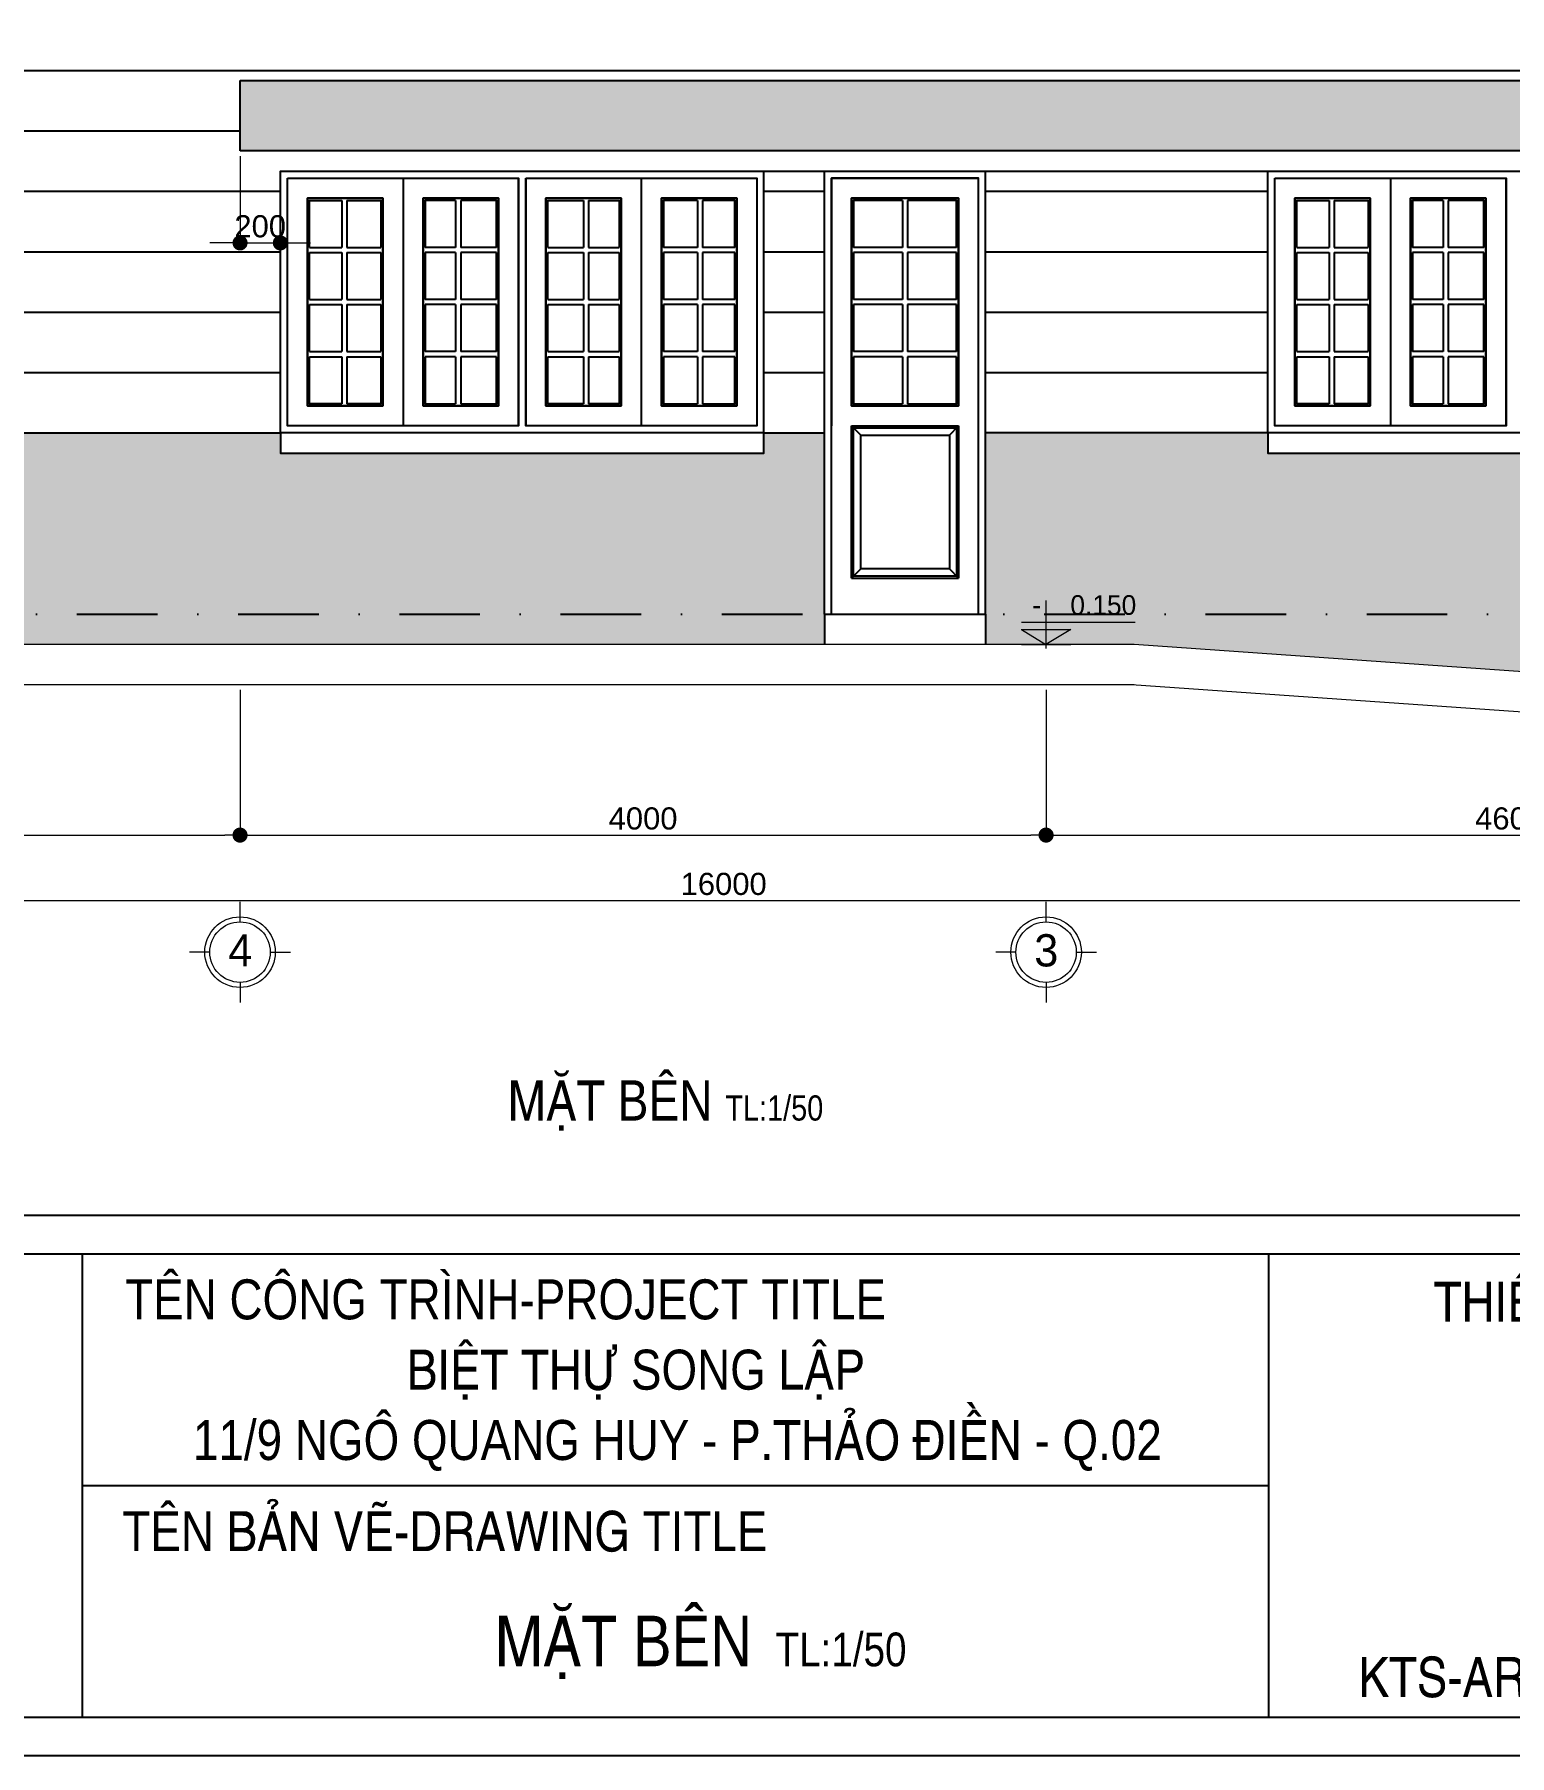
# Model space of a CAD drawing. Header units: millimetres. Extents: x -257631 to 60726, y -119421 to -4977.
# Drawn here: x -24726 to -10085, y -43125 to -26035 of the extents above; entities that cross this region are included whole.
import ezdxf
from ezdxf.enums import TextEntityAlignment as Align

# ---------------------------------------------------------------- set-up
doc = ezdxf.new("R2010")
doc.units = ezdxf.units.MM
doc.header["$LTSCALE"] = 400
doc.header["$MEASUREMENT"] = 0
doc.header["$PDMODE"] = 35
doc.linetypes.add('DASHDOTX2', pattern=[2, 1, -0.5, 0, -0.5])
for name, color, linetype in [('HACTH', 8, 'Continuous'), ('hatch', 9, 'Continuous'), ('KHUNG', 5, 'Continuous'), ('net 2', 7, 'Continuous'), ('net 3', 144, 'Continuous'), ('VTH-TRUC', 1, 'Continuous')]:
    doc.layers.add(name, color=color, linetype=linetype)
doc.layers.add('NET3', color=7, linetype='Continuous', lineweight=20)
doc.layers.add('VTH-GHI CHU- KI HIEU', color=7, linetype='Continuous', lineweight=13)
doc.styles.add('100_dim', font='VAVOB.TTF', dxfattribs={"height": 220})
doc.styles.add('100_tieude', font='VAVOB.TTF', dxfattribs={"height": 500})
doc.styles.add('VNI-AVO', font='vhelven.ttf', dxfattribs={"height": 220})
doc.styles.add('VNI-HEL-CON', font='vhelvcn.ttf')
doc.dimstyles.new('style-50', dxfattribs={"dimscale": 0, "dimtxt": 2.3, "dimasz": 150, "dimexe": 50, "dimexo": 50, "dimgap": 50, "dimtad": 1, "dimdec": 0, "dimlfac": 0.5, "dimzin": 9, "dimtxsty": 'VNI-AVO', "dimblk": 'DOT', "dimcen": 0, "dimdle": 150, "dimclrd": 146, "dimclre": 146, "dimclrt": 7, "dimadec": 0, "dimazin": 0, "dimtfac": 1, "dimtdec": 0, "dimtix": 1, "dimtmove": 2, "dimatfit": 3, "dimfxl": 0, "dimlwd": 13, "dimlwe": 13, "dimarcsym": 0})

# ---------------------------------------------------------------- blocks, each defined once
blk = doc.blocks.new('_Dot')
at = {"color": 0, "linetype": 'ByBlock', "lineweight": -2}
blk.add_line((-0.5, 0), (-1, 0), dxfattribs=at)
at = {"color": 0, "linetype": 'ByBlock', "lineweight": 100, "const_width": 0.5}
blk.add_lwpolyline([(-0.25, 0, 1), (0.25, 0, 1)], format="xyb", close=True, dxfattribs=at)
blk = doc.blocks.new('*D544')
at = {"layer": 'Defpoints', "color": 0}
for p in [(205697, 111497), (206097, 111297), (206097, 110584)]:
    blk.add_point(p, dxfattribs=at)
at = {"layer": 'net 2', "color": 146, "lineweight": 13}
for p, q in [((205697, 111447), (205697, 110534)), ((206097, 111247), (206097, 110534)), ((205547, 110584), (205397, 110584)), ((205697, 110584), (206097, 110584)), ((206247, 110584), (206397, 110584))]:
    blk.add_line(p, q, dxfattribs=at)
at = {"layer": 'net 2', "color": 146, "lineweight": 13, "xscale": 150, "yscale": 150, "zscale": 150}
blk.add_blockref('_Dot', (205697, 110584), dxfattribs=at)
at = {"layer": 'net 2', "color": 146, "lineweight": 13, "xscale": 150, "yscale": 150, "zscale": 150, "rotation": 180}
blk.add_blockref('_Dot', (206097, 110584), dxfattribs=at)
at = {"layer": 'net 2', "color": 7, "insert": (205897, 110748), "char_height": 220, "attachment_point": 5, "style": 'VNI-AVO'}
blk.add_mtext('200', dxfattribs=at)
blk = doc.blocks.new('*D528')
at = {"layer": 'Defpoints', "color": 0}
for p in [(194497, 106197), (205697, 106197), (205697, 104704)]:
    blk.add_point(p, dxfattribs=at)
at = {"layer": 'HACTH', "color": 146, "lineweight": 13}
for p, q in [((194497, 106147), (194497, 104654)), ((205697, 106147), (205697, 104654)), ((194647, 104704), (205547, 104704))]:
    blk.add_line(p, q, dxfattribs=at)
at = {"layer": 'HACTH', "color": 146, "lineweight": 13, "xscale": 150, "yscale": 150, "zscale": 150, "rotation": 180}
blk.add_blockref('_Dot', (194497, 104704), dxfattribs=at)
at = {"layer": 'HACTH', "color": 146, "lineweight": 13, "xscale": 150, "yscale": 150, "zscale": 150}
blk.add_blockref('_Dot', (205697, 104704), dxfattribs=at)
at = {"layer": 'HACTH', "color": 7, "insert": (200097, 104868), "char_height": 220, "attachment_point": 5, "style": 'VNI-AVO'}
blk.add_mtext('5600', dxfattribs=at)
blk = doc.blocks.new('*D529')
at = {"layer": 'Defpoints', "color": 0}
for p in [(205697, 106197), (213697, 106197), (213697, 104704)]:
    blk.add_point(p, dxfattribs=at)
at = {"layer": 'HACTH', "color": 146, "lineweight": 13}
for p, q in [((205697, 106147), (205697, 104654)), ((213697, 106147), (213697, 104654)), ((205847, 104704), (213547, 104704))]:
    blk.add_line(p, q, dxfattribs=at)
at = {"layer": 'HACTH', "color": 146, "lineweight": 13, "xscale": 150, "yscale": 150, "zscale": 150, "rotation": 180}
blk.add_blockref('_Dot', (205697, 104704), dxfattribs=at)
at = {"layer": 'HACTH', "color": 146, "lineweight": 13, "xscale": 150, "yscale": 150, "zscale": 150}
blk.add_blockref('_Dot', (213697, 104704), dxfattribs=at)
at = {"layer": 'HACTH', "color": 7, "insert": (209697, 104868), "char_height": 220, "attachment_point": 5, "style": 'VNI-AVO'}
blk.add_mtext('4000', dxfattribs=at)
blk = doc.blocks.new('*D530')
at = {"layer": 'Defpoints', "color": 0}
for p in [(213697, 106197), (222897, 105521), (222897, 104704)]:
    blk.add_point(p, dxfattribs=at)
at = {"layer": 'HACTH', "color": 146, "lineweight": 13}
for p, q in [((213697, 106147), (213697, 104654)), ((222897, 105471), (222897, 104654)), ((213847, 104704), (222747, 104704))]:
    blk.add_line(p, q, dxfattribs=at)
at = {"layer": 'HACTH', "color": 146, "lineweight": 13, "xscale": 150, "yscale": 150, "zscale": 150, "rotation": 180}
blk.add_blockref('_Dot', (213697, 104704), dxfattribs=at)
at = {"layer": 'HACTH', "color": 146, "lineweight": 13, "xscale": 150, "yscale": 150, "zscale": 150}
blk.add_blockref('_Dot', (222897, 104704), dxfattribs=at)
at = {"layer": 'HACTH', "color": 7, "insert": (218297, 104868), "char_height": 220, "attachment_point": 5, "style": 'VNI-AVO'}
blk.add_mtext('4600', dxfattribs=at)
blk = doc.blocks.new('*D533')
at = {"layer": 'Defpoints', "color": 0}
for p in [(194497, 106197), (226497, 105597), (226497, 104054)]:
    blk.add_point(p, dxfattribs=at)
at = {"layer": 'NET3', "color": 146, "lineweight": 13}
for p, q in [((194497, 106147), (194497, 104004)), ((226497, 105547), (226497, 104004)), ((194647, 104054), (226347, 104054))]:
    blk.add_line(p, q, dxfattribs=at)
at = {"layer": 'NET3', "color": 146, "lineweight": 13, "xscale": 150, "yscale": 150, "zscale": 150, "rotation": 180}
blk.add_blockref('_Dot', (194497, 104054), dxfattribs=at)
at = {"layer": 'NET3', "color": 146, "lineweight": 13, "xscale": 150, "yscale": 150, "zscale": 150}
blk.add_blockref('_Dot', (226497, 104054), dxfattribs=at)
at = {"layer": 'NET3', "color": 7, "insert": (210497, 104218), "char_height": 220, "attachment_point": 5, "style": 'VNI-AVO'}
blk.add_mtext('16000', dxfattribs=at)
blk = doc.blocks.new('TRUC')
at = {"layer": 'KHUNG', "lineweight": 20}
blk.add_circle((0, -500), 300, dxfattribs=at)
at = {"layer": 'VTH-TRUC', "color": 2, "lineweight": 20}
for p, q in [((0, -200), (0, 0)), ((-300, -500), (-500, -500)), ((300, -500), (500, -500)), ((0, -800), (0, -1000))]:
    blk.add_line(p, q, dxfattribs=at)
blk.add_circle((0, -500), 350, dxfattribs=at)
at = {"layer": 'VTH-TRUC', "color": 7, "style": '100_tieude'}
blk.add_attdef('A', text='', height=320, dxfattribs=at).set_placement((2, -482), align=Align.MIDDLE_CENTER)
blk = doc.blocks.new('VTH- COTE')
at = {"layer": 'VTH-GHI CHU- KI HIEU'}
blk.add_hatch(color=256, dxfattribs=at).paths.add_polyline_path([(0, 0), (40.7, 24.3), (0, 24.3)])
for p, q in [((0, 71.4), (0, -6.7)), ((-39.3, 36.3), (145.4, 36.3)), ((-39.7, 24.3), (40.7, 24.3)), ((-39.3, 24.3), (0, 0)), ((-39.3, 0), (40.7, 0)), ((40.7, 24.3), (0, 0))]:
    blk.add_line(p, q, dxfattribs=at)
at = {"layer": 'VTH-GHI CHU- KI HIEU', "style": '100_dim'}
blk.add_attdef('%%P0.000', text='', height=32, dxfattribs=at).set_placement((147, 64.1), align=Align.MIDDLE_RIGHT)

msp = doc.modelspace()

# ---------------------------------------------------------------- hatches: boundary and pattern name
at = {"layer": 'HACTH'}
h = msp.add_hatch(dxfattribs=at)
h.set_pattern_fill('AR-RSHKE,_O', color=256, scale=40)
h.set_pattern_definition([(0, (0, 0), (1020, 480), [240, -200, 280, -120, 360, -160]), (0, (240, 20), (1020, 480), [200, -760, 160, -240]), (0, (720, -30), (1020, 480), [120, -1240]), (90, (0, 0), (-340, 480), [460, -1460]), (90, (240, 0), (-340, 480), [450, -1470]), (90, (440, 0), (-340, 480), [420, -1500]), (90, (720, -30), (-340, 480), [460, -1460]), (90, (840, -30), (-340, 480), [460, -1460]), (90, (1200, 0), (-340, 480), [440, -1480])])
h.paths.add_polyline_path([(-22684.9, -13892.8), (-27084.9, -13892.8), (-27084.9, -14592.8), (-22684.9, -14592.8)])
h.paths.add_polyline_path([(-10284.9, -13892.8), (-14684.9, -13892.8), (-14684.9, -14592.8), (-10284.9, -14592.8)])
h.paths.add_polyline_path([(-27084.9, -20192.8), (-32684.9, -20192.8), (-32684.9, -20892.8), (-27084.9, -20892.8)])
h.paths.add_polyline_path([(-7284.9, -20192.8), (-12884.9, -20192.8), (-12884.9, -20892.8), (-7284.9, -20892.8)])
h.paths.add_polyline_path([(-7284.9, -26492.8), (-22684.9, -26492.8), (-22684.9, -27192.8), (-7284.9, -27192.8)])
h.paths.add_polyline_path([(-29234.9, -26492.8), (-32434.9, -26492.8), (-32434.9, -27192.8), (-29234.9, -27192.8)])
h = msp.add_hatch(dxfattribs=at)
h.set_pattern_fill('DOTS', color=256, scale=2000, style=0)
h.set_pattern_definition([(0, (-5284.86, -25492.84), (62.5, 125), [0, -125])])
h.paths.add_polyline_path([(-16884.9, -29992.8), (-17484.9, -29992.8), (-17484.9, -30192.8), (-22284.9, -30192.8), (-22284.9, -29992.8), (-29634.9, -29992.8), (-29634.9, -30192.8), (-32034.9, -30192.8), (-32034.9, -29992.8), (-33884.9, -29992.8), (-33884.9, -32092.8), (-16884.9, -32092.8), (-16884.9, -31792.8)])
h.paths.add_polyline_path([(-5284.9, -30892.8), (-5284.9, -29992.8), (-7684.9, -29992.8), (-7684.9, -30192.8), (-12484.9, -30192.8), (-12484.9, -29992.8), (-15284.9, -29992.8), (-15284.9, -31792.8), (-15284.9, -32092.8), (-13809.9, -32092.8), (-5284.9, -32692.8), (-1884.9, -32692.8), (-1884.9, -29992.8), (-2484.9, -29992.8), (-2484.9, -30892.8), (-2484.9, -31792.8), (-5284.9, -31792.8)])
h.paths.add_polyline_path([(-2484.9, -30932.8), (-5284.9, -30932.8), (-5284.9, -31792.8), (-2484.9, -31792.8)], flags=17)

# ---------------------------------------------------------------- linework, layer by layer
at = {"layer": 'HACTH', "linetype": 'DASHDOTX2', "ltscale": 2}
msp.add_line((-38704.8, -31792.8), (3784.9, -31792.8), dxfattribs=at)
at = {"layer": 'HACTH'}
msp.add_lwpolyline([(-44797.9, -43125.1), (7964, -43125.1), (7964, -4977.1), (-44797.9, -4977.1)], close=True, dxfattribs=at)
at = {"layer": 'hatch'}
for p, q in [((-16524.9, -30012.8), (-16614.9, -29922.8)), ((-15644.9, -30012.8), (-15554.9, -29922.8)), ((-16524.9, -31342.8), (-16614.9, -31432.8)), ((-15644.9, -31342.8), (-15554.9, -31432.8))]:
    msp.add_line(p, q, dxfattribs=at)
at = {"layer": 'KHUNG'}
for p, q in [((-24251.1, -38142.2), (-24251.1, -42745.6)), ((-12475.2, -42745.6), (-12475.2, -38142.2)), ((-24251.1, -40443.9), (-12475.2, -40443.9))]:
    msp.add_line(p, q, dxfattribs=at)
for points in [[(-43421, -5356.7), (7584.4, -5356.7), (7584.4, -37762.6), (-43421, -37762.6)], [(-43421, -38142.2), (7584.4, -38142.2), (7584.4, -42745.6), (-43421, -42745.6)]]:
    msp.add_lwpolyline(points, close=True, dxfattribs=at)
msp.add_lwpolyline([(7584.4, -38142.2), (7584.4, -42745.6), (-43421, -42745.6), (-43421, -38142.2)], dxfattribs=at)
at = {"layer": 'net 3'}
for p, q in [((-33884.9, -26392.8), (-5284.9, -26392.8)), ((-22684.9, -27192.8), (-22684.9, -26492.8)), ((-22684.9, -26492.8), (-7284.9, -26492.8)), ((-29234.9, -26992.8), (-22684.9, -26992.8)), ((-7284.9, -27192.8), (-22684.9, -27192.8)), ((-22284.9, -27392.8), (-7684.9, -27392.8)), ((-21067.4, -27462.8), (-21067.4, -29922.8)), ((-18702.4, -27462.8), (-18702.4, -29922.8)), ((-17484.9, -29992.8), (-17484.9, -27392.8)), ((-16884.9, -31792.8), (-16884.9, -27392.8)), ((-16884.9, -27392.8), (-15284.9, -27392.8)), ((-16814.9, -31792.8), (-16814.9, -27462.8)), ((-16814.9, -27462.8), (-15354.9, -27462.8)), ((-15354.9, -31792.8), (-15354.9, -27462.8)), ((-15284.9, -31792.8), (-15284.9, -27392.8)), ((-11267.4, -27462.8), (-11267.4, -29922.8)), ((-29634.9, -27592.8), (-22284.9, -27592.8)), ((-21674.9, -27682.8), (-21674.9, -28150.3)), ((-21624.9, -27682.8), (-21624.9, -28150.3)), ((-20544.9, -27682.8), (-20544.9, -28150.3)), ((-20494.9, -27682.8), (-20494.9, -28150.3)), ((-19274.9, -27682.8), (-19274.9, -28150.3)), ((-19224.9, -27682.8), (-19224.9, -28150.3)), ((-18144.9, -27682.8), (-18144.9, -28150.3)), ((-18094.9, -27682.8), (-18094.9, -28150.3)), ((-17484.9, -27592.8), (-16884.9, -27592.8)), ((-16109.9, -27682.8), (-16109.9, -28150.3)), ((-16059.9, -27682.8), (-16059.9, -28150.3)), ((-15284.9, -27592.8), (-12484.9, -27592.8)), ((-11874.9, -27682.8), (-11874.9, -28150.3)), ((-11824.9, -27682.8), (-11824.9, -28150.3)), ((-10744.9, -27682.8), (-10744.9, -28150.3)), ((-10694.9, -27682.8), (-10694.9, -28150.3)), ((-29634.9, -28192.8), (-22284.9, -28192.8)), ((-21994.9, -28150.3), (-21674.9, -28150.3)), ((-21624.9, -28150.3), (-21287.4, -28150.3)), ((-20544.9, -28150.3), (-20847.4, -28150.3)), ((-20139.9, -28150.3), (-20494.9, -28150.3)), ((-19629.9, -28150.3), (-19274.9, -28150.3)), ((-19224.9, -28150.3), (-18922.4, -28150.3)), ((-18144.9, -28150.3), (-18482.4, -28150.3)), ((-17774.9, -28150.3), (-18094.9, -28150.3)), ((-17484.9, -28192.8), (-16884.9, -28192.8)), ((-16109.9, -28150.3), (-16594.9, -28150.3)), ((-15574.9, -28150.3), (-16059.9, -28150.3)), ((-15284.9, -28192.8), (-12484.9, -28192.8)), ((-12194.9, -28150.3), (-11874.9, -28150.3)), ((-11824.9, -28150.3), (-11487.4, -28150.3)), ((-10744.9, -28150.3), (-11047.4, -28150.3)), ((-10339.9, -28150.3), (-10694.9, -28150.3)), ((-21994.9, -28200.3), (-21674.9, -28200.3)), ((-21674.9, -28200.3), (-21674.9, -28667.8)), ((-21624.9, -28200.3), (-21624.9, -28667.8)), ((-21624.9, -28200.3), (-21287.4, -28200.3)), ((-20544.9, -28200.3), (-20847.4, -28200.3)), ((-20544.9, -28200.3), (-20544.9, -28667.8)), ((-20139.9, -28200.3), (-20494.9, -28200.3)), ((-20494.9, -28200.3), (-20494.9, -28667.8)), ((-19629.9, -28200.3), (-19274.9, -28200.3)), ((-19274.9, -28200.3), (-19274.9, -28667.8)), ((-19224.9, -28200.3), (-19224.9, -28667.8)), ((-19224.9, -28200.3), (-18922.4, -28200.3)), ((-18144.9, -28200.3), (-18482.4, -28200.3)), ((-18144.9, -28200.3), (-18144.9, -28667.8)), ((-17774.9, -28200.3), (-18094.9, -28200.3)), ((-18094.9, -28200.3), (-18094.9, -28667.8)), ((-16109.9, -28200.3), (-16594.9, -28200.3)), ((-16109.9, -28200.3), (-16109.9, -28667.8)), ((-15574.9, -28200.3), (-16059.9, -28200.3)), ((-16059.9, -28200.3), (-16059.9, -28667.8)), ((-12194.9, -28200.3), (-11874.9, -28200.3)), ((-11874.9, -28200.3), (-11874.9, -28667.8)), ((-11824.9, -28200.3), (-11487.4, -28200.3)), ((-11824.9, -28200.3), (-11824.9, -28667.8)), ((-10744.9, -28200.3), (-11047.4, -28200.3)), ((-10744.9, -28200.3), (-10744.9, -28667.8)), ((-10694.9, -28200.3), (-10694.9, -28667.8)), ((-10339.9, -28200.3), (-10694.9, -28200.3)), ((-21994.9, -28667.8), (-21674.9, -28667.8)), ((-21624.9, -28667.8), (-21287.4, -28667.8)), ((-20544.9, -28667.8), (-20847.4, -28667.8)), ((-20139.9, -28667.8), (-20494.9, -28667.8)), ((-19629.9, -28667.8), (-19274.9, -28667.8)), ((-19224.9, -28667.8), (-18922.4, -28667.8)), ((-18144.9, -28667.8), (-18482.4, -28667.8)), ((-17774.9, -28667.8), (-18094.9, -28667.8)), ((-16109.9, -28667.8), (-16594.9, -28667.8)), ((-15574.9, -28667.8), (-16059.9, -28667.8)), ((-12194.9, -28667.8), (-11874.9, -28667.8)), ((-11824.9, -28667.8), (-11487.4, -28667.8)), ((-10744.9, -28667.8), (-11047.4, -28667.8)), ((-10339.9, -28667.8), (-10694.9, -28667.8)), ((-29634.9, -28792.8), (-22284.9, -28792.8)), ((-21994.9, -28717.8), (-21674.9, -28717.8)), ((-21674.9, -28717.8), (-21674.9, -29185.3)), ((-21624.9, -28717.8), (-21624.9, -29185.3)), ((-21624.9, -28717.8), (-21287.4, -28717.8)), ((-20544.9, -28717.8), (-20847.4, -28717.8)), ((-20544.9, -28717.8), (-20544.9, -29185.3)), ((-20139.9, -28717.8), (-20494.9, -28717.8)), ((-20494.9, -28717.8), (-20494.9, -29185.3)), ((-19629.9, -28717.8), (-19274.9, -28717.8)), ((-19274.9, -28717.8), (-19274.9, -29185.3)), ((-19224.9, -28717.8), (-19224.9, -29185.3)), ((-19224.9, -28717.8), (-18922.4, -28717.8)), ((-18144.9, -28717.8), (-18482.4, -28717.8)), ((-18144.9, -28717.8), (-18144.9, -29185.3)), ((-17774.9, -28717.8), (-18094.9, -28717.8)), ((-18094.9, -28717.8), (-18094.9, -29185.3)), ((-17484.9, -28792.8), (-16884.9, -28792.8)), ((-16109.9, -28717.8), (-16594.9, -28717.8)), ((-16109.9, -28717.8), (-16109.9, -29185.3)), ((-15574.9, -28717.8), (-16059.9, -28717.8)), ((-16059.9, -28717.8), (-16059.9, -29185.3)), ((-15284.9, -28792.8), (-12484.9, -28792.8)), ((-12194.9, -28717.8), (-11874.9, -28717.8)), ((-11874.9, -28717.8), (-11874.9, -29185.3)), ((-11824.9, -28717.8), (-11487.4, -28717.8)), ((-11824.9, -28717.8), (-11824.9, -29185.3)), ((-10744.9, -28717.8), (-11047.4, -28717.8)), ((-10744.9, -28717.8), (-10744.9, -29185.3)), ((-10694.9, -28717.8), (-10694.9, -29185.3)), ((-10339.9, -28717.8), (-10694.9, -28717.8)), ((-21994.9, -29185.3), (-21674.9, -29185.3)), ((-21624.9, -29185.3), (-21287.4, -29185.3)), ((-20544.9, -29185.3), (-20847.4, -29185.3)), ((-20139.9, -29185.3), (-20494.9, -29185.3)), ((-19629.9, -29185.3), (-19274.9, -29185.3)), ((-19224.9, -29185.3), (-18922.4, -29185.3)), ((-18144.9, -29185.3), (-18482.4, -29185.3)), ((-17774.9, -29185.3), (-18094.9, -29185.3)), ((-16109.9, -29185.3), (-16594.9, -29185.3)), ((-15574.9, -29185.3), (-16059.9, -29185.3)), ((-12194.9, -29185.3), (-11874.9, -29185.3)), ((-11824.9, -29185.3), (-11487.4, -29185.3)), ((-10744.9, -29185.3), (-11047.4, -29185.3)), ((-10339.9, -29185.3), (-10694.9, -29185.3)), ((-29634.9, -29392.8), (-22284.9, -29392.8)), ((-21994.9, -29235.3), (-21674.9, -29235.3)), ((-21674.9, -29235.3), (-21674.9, -29702.8)), ((-21624.9, -29235.3), (-21624.9, -29702.8)), ((-21624.9, -29235.3), (-21287.4, -29235.3)), ((-20544.9, -29235.3), (-20847.4, -29235.3)), ((-20544.9, -29235.3), (-20544.9, -29702.8)), ((-20139.9, -29235.3), (-20494.9, -29235.3)), ((-20494.9, -29235.3), (-20494.9, -29702.8)), ((-19629.9, -29235.3), (-19274.9, -29235.3)), ((-19274.9, -29235.3), (-19274.9, -29702.8)), ((-19224.9, -29235.3), (-19224.9, -29702.8)), ((-19224.9, -29235.3), (-18922.4, -29235.3)), ((-18144.9, -29235.3), (-18482.4, -29235.3)), ((-18144.9, -29235.3), (-18144.9, -29702.8)), ((-17774.9, -29235.3), (-18094.9, -29235.3)), ((-18094.9, -29235.3), (-18094.9, -29702.8)), ((-17484.9, -29392.8), (-16884.9, -29392.8)), ((-16109.9, -29235.3), (-16594.9, -29235.3)), ((-16109.9, -29235.3), (-16109.9, -29702.8)), ((-15574.9, -29235.3), (-16059.9, -29235.3)), ((-16059.9, -29235.3), (-16059.9, -29702.8)), ((-15284.9, -29392.8), (-12484.9, -29392.8)), ((-12194.9, -29235.3), (-11874.9, -29235.3)), ((-11874.9, -29235.3), (-11874.9, -29702.8)), ((-11824.9, -29235.3), (-11487.4, -29235.3)), ((-11824.9, -29235.3), (-11824.9, -29702.8)), ((-10744.9, -29235.3), (-11047.4, -29235.3)), ((-10744.9, -29235.3), (-10744.9, -29702.8)), ((-10694.9, -29235.3), (-10694.9, -29702.8)), ((-10339.9, -29235.3), (-10694.9, -29235.3)), ((-29634.9, -29992.8), (-22284.9, -29992.8)), ((-17484.9, -29992.8), (-16884.9, -29992.8)), ((-16614.9, -31432.8), (-16614.9, -29922.8)), ((-15554.9, -29922.8), (-15554.9, -31216.1)), ((-12484.9, -29992.8), (-15284.9, -29992.8)), ((-15554.9, -31216.1), (-15554.9, -31432.8)), ((-16614.9, -31432.8), (-15554.9, -31432.8)), ((-16884.9, -31792.8), (-16884.9, -32092.8)), ((-16884.9, -31792.8), (-15284.9, -31792.8)), ((-15284.9, -31792.8), (-15284.9, -32092.8))]:
    msp.add_line(p, q, dxfattribs=at)
for points in [[(-17484.9, -29992.8), (-22284.9, -29992.8), (-22284.9, -27392.8), (-17484.9, -27392.8)], [(-19919.9, -29922.8), (-19919.9, -27462.8)], [(-19849.9, -27462.8), (-19849.9, -29922.8)], [(-15354.9, -29922.8), (-15354.9, -27462.8), (-16814.9, -27462.8), (-16814.9, -29922.8)], [(-7684.9, -29992.8), (-12484.9, -29992.8), (-12484.9, -27392.8), (-7684.9, -27392.8)], [(-10119.9, -29922.8), (-10119.9, -27462.8)], [(-21994.9, -28150.3), (-21994.9, -27682.8), (-21674.9, -27682.8)], [(-21624.9, -27682.8), (-21287.4, -27682.8), (-21287.4, -28150.3)], [(-20544.9, -27682.8), (-20847.4, -27682.8), (-20847.4, -28150.3)], [(-20139.9, -28150.3), (-20139.9, -27682.8), (-20494.9, -27682.8)], [(-19629.9, -28150.3), (-19629.9, -27682.8), (-19274.9, -27682.8)], [(-19224.9, -27682.8), (-18922.4, -27682.8), (-18922.4, -28150.3)], [(-18144.9, -27682.8), (-18482.4, -27682.8), (-18482.4, -28150.3)], [(-17774.9, -28150.3), (-17774.9, -27682.8), (-18094.9, -27682.8)], [(-16109.9, -27682.8), (-16594.9, -27682.8), (-16594.9, -28150.3)], [(-15574.9, -28150.3), (-15574.9, -27682.8), (-16059.9, -27682.8)], [(-12194.9, -28150.3), (-12194.9, -27682.8), (-11874.9, -27682.8)], [(-11824.9, -27682.8), (-11487.4, -27682.8), (-11487.4, -28150.3)], [(-10744.9, -27682.8), (-11047.4, -27682.8), (-11047.4, -28150.3)], [(-10339.9, -28150.3), (-10339.9, -27682.8), (-10694.9, -27682.8)], [(-21994.9, -28667.8), (-21994.9, -28200.3)], [(-21287.4, -28200.3), (-21287.4, -28667.8)], [(-20847.4, -28200.3), (-20847.4, -28667.8)], [(-20139.9, -28667.8), (-20139.9, -28200.3)], [(-19629.9, -28667.8), (-19629.9, -28200.3)], [(-18922.4, -28200.3), (-18922.4, -28667.8)], [(-18482.4, -28200.3), (-18482.4, -28667.8)], [(-17774.9, -28667.8), (-17774.9, -28200.3)], [(-16594.9, -28200.3), (-16594.9, -28667.8)], [(-15574.9, -28667.8), (-15574.9, -28200.3)], [(-12194.9, -28667.8), (-12194.9, -28200.3)], [(-11487.4, -28200.3), (-11487.4, -28667.8)], [(-11047.4, -28200.3), (-11047.4, -28667.8)], [(-10339.9, -28667.8), (-10339.9, -28200.3)], [(-21994.9, -29185.3), (-21994.9, -28717.8)], [(-21287.4, -28717.8), (-21287.4, -29185.3)], [(-20847.4, -28717.8), (-20847.4, -29185.3)], [(-20139.9, -29185.3), (-20139.9, -28717.8)], [(-19629.9, -29185.3), (-19629.9, -28717.8)], [(-18922.4, -28717.8), (-18922.4, -29185.3)], [(-18482.4, -28717.8), (-18482.4, -29185.3)], [(-17774.9, -29185.3), (-17774.9, -28717.8)], [(-16594.9, -28717.8), (-16594.9, -29185.3)], [(-15574.9, -29185.3), (-15574.9, -28717.8)], [(-12194.9, -29185.3), (-12194.9, -28717.8)], [(-11487.4, -28717.8), (-11487.4, -29185.3)], [(-11047.4, -28717.8), (-11047.4, -29185.3)], [(-10339.9, -29185.3), (-10339.9, -28717.8)], [(-21674.9, -29702.8), (-21994.9, -29702.8), (-21994.9, -29235.3)], [(-21287.4, -29235.3), (-21287.4, -29702.8), (-21624.9, -29702.8)], [(-20847.4, -29235.3), (-20847.4, -29702.8), (-20544.9, -29702.8)], [(-20494.9, -29702.8), (-20139.9, -29702.8), (-20139.9, -29235.3)], [(-19274.9, -29702.8), (-19629.9, -29702.8), (-19629.9, -29235.3)], [(-18922.4, -29235.3), (-18922.4, -29702.8), (-19224.9, -29702.8)], [(-18482.4, -29235.3), (-18482.4, -29702.8), (-18144.9, -29702.8)], [(-18094.9, -29702.8), (-17774.9, -29702.8), (-17774.9, -29235.3)], [(-16594.9, -29235.3), (-16594.9, -29702.8), (-16109.9, -29702.8)], [(-16059.9, -29702.8), (-15574.9, -29702.8), (-15574.9, -29235.3)], [(-11874.9, -29702.8), (-12194.9, -29702.8), (-12194.9, -29235.3)], [(-11487.4, -29235.3), (-11487.4, -29702.8), (-11824.9, -29702.8)], [(-11047.4, -29235.3), (-11047.4, -29702.8), (-10744.9, -29702.8)], [(-10694.9, -29702.8), (-10339.9, -29702.8), (-10339.9, -29235.3)], [(-22284.9, -29992.8), (-22284.9, -30192.8), (-17484.9, -30192.8), (-17484.9, -29992.8)], [(-16614.9, -29922.8), (-15554.9, -29922.8)], [(-12484.9, -29992.8), (-12484.9, -30192.8), (-7684.9, -30192.8), (-7684.9, -29992.8)]]:
    msp.add_lwpolyline(points, dxfattribs=at)
for points in [[(-22214.9, -27462.8), (-19919.9, -27462.8), (-19919.9, -29922.8), (-22214.9, -29922.8)], [(-19849.9, -27462.8), (-17554.9, -27462.8), (-17554.9, -29922.8), (-19849.9, -29922.8)], [(-12414.9, -27462.8), (-10119.9, -27462.8), (-10119.9, -29922.8), (-12414.9, -29922.8)], [(-22014.9, -27662.8), (-21267.4, -27662.8), (-21267.4, -29722.8), (-22014.9, -29722.8)], [(-21267.4, -27662.8), (-22014.9, -27662.8), (-22014.9, -29722.8), (-21267.4, -29722.8)], [(-20867.4, -27662.8), (-20119.9, -27662.8), (-20119.9, -29722.8), (-20867.4, -29722.8)], [(-20119.9, -27662.8), (-20867.4, -27662.8), (-20867.4, -29722.8), (-20119.9, -29722.8)], [(-19649.9, -27662.8), (-18902.4, -27662.8), (-18902.4, -29722.8), (-19649.9, -29722.8)], [(-18902.4, -27662.8), (-19649.9, -27662.8), (-19649.9, -29722.8), (-18902.4, -29722.8)], [(-18502.4, -27662.8), (-17754.9, -27662.8), (-17754.9, -29722.8), (-18502.4, -29722.8)], [(-17754.9, -27662.8), (-18502.4, -27662.8), (-18502.4, -29722.8), (-17754.9, -29722.8)], [(-15554.9, -27662.8), (-16614.9, -27662.8), (-16614.9, -29722.8), (-15554.9, -29722.8)], [(-16614.9, -27662.8), (-15554.9, -27662.8), (-15554.9, -29722.8), (-16614.9, -29722.8)], [(-15554.9, -27662.8), (-16614.9, -27662.8), (-16614.9, -29722.8), (-15554.9, -29722.8)], [(-16614.9, -27662.8), (-15554.9, -27662.8), (-15554.9, -29722.8), (-16614.9, -29722.8)], [(-15554.9, -27662.8), (-16614.9, -27662.8), (-16614.9, -29722.8), (-15554.9, -29722.8)], [(-11467.4, -27662.8), (-12214.9, -27662.8), (-12214.9, -29722.8), (-11467.4, -29722.8)], [(-12214.9, -27662.8), (-11467.4, -27662.8), (-11467.4, -29722.8), (-12214.9, -29722.8)], [(-10319.9, -27662.8), (-11067.4, -27662.8), (-11067.4, -29722.8), (-10319.9, -29722.8)], [(-11067.4, -27662.8), (-10319.9, -27662.8), (-10319.9, -29722.8), (-11067.4, -29722.8)], [(-16594.9, -31412.8), (-16594.9, -29942.8), (-15574.9, -29942.8), (-15574.9, -31412.8), (-16594.9, -31412.8)], [(-16524.9, -31342.8), (-16524.9, -30012.8), (-15644.9, -30012.8), (-15644.9, -31342.8)]]:
    msp.add_lwpolyline(points, close=True, dxfattribs=at)
at = {"layer": 'NET3'}
for p, q in [((-13809.9, -32092.8), (-38769.2, -32092.8)), ((-5284.9, -32692.8), (-13809.9, -32092.8)), ((-13809.9, -32492.8), (-38769.2, -32492.8)), ((-5312.9, -33091.9), (-13837.9, -32491.9))]:
    msp.add_line(p, q, dxfattribs=at)

# ---------------------------------------------------------------- block references
at = {"layer": 'net 2', "linetype": 'Continuous'}
for p, values in [((-22684.9, -34647.6), {'A': '4'}), ((-14684.9, -34647.6), {'A': '3'})]:
    msp.add_blockref('TRUC', p, dxfattribs=at).add_auto_attribs(values)
at = {"layer": 'VTH-GHI CHU- KI HIEU', "xscale": 6.111111111007631, "yscale": 6.111111111007631, "zscale": 6.111111110977719}
msp.add_blockref('VTH- COTE', (-14688.2, -32092.8), dxfattribs=at).add_auto_attribs({'%%P0.000': '-    0.150'})

# ---------------------------------------------------------------- texts
at = {"style": 'VNI-HEL-CON'}
for s, p in [('THIEÁT KEÁ-DESIGNER', (-8559.4, -38817.7)), ('KTS-ARC.LÖÔNG ÑÖÙC MINH', (-8490.3, -42542))]:
    msp.add_text(s, height=396.889, dxfattribs=at).set_placement(p, align=Align.CENTER)
for s, p in [('TEÂN COÂNG TRÌNH-PROJECT TITLE', (-23825.1, -38793.6)), ('BIEÄT THÖÏ SONG LAÄP', (-21029.6, -39491.8)), ('11/9 NGOÂ QUANG HUY - P.THAÛO ÑIEÀN - Q.02', (-23152.1, -40190.1)), ('TEÂN BAÛN VEÕ-DRAWING TITLE', (-23853.3, -41095.3))]:
    msp.add_text(s, height=396.889, dxfattribs=at).set_placement(p)
at = {"attachment_point": 5, "style": 'VNI-HEL-CON'}
for s, insert, char_height in [('{\\H1.512x;MAËT BEÂN \\H0.625x;TL:1/50\\H0.3527x;}', (-18462.5, -36670.2), 264.6), ('MAËT BEÂN {\\H0.4516x; \\H1.476x;TL:1/50}', (-18112.6, -42050.5), 502.187)]:
    msp.add_mtext(s, dxfattribs=dict(at, insert=insert, char_height=char_height))

# ---------------------------------------------------------------- dimensions: what is measured, and where the dimension line sits
at = {"layer": 'HACTH'}
for base, p1, p2, picture, middle in [((-22684.9, -33985.1), (-33884.9, -32492.8), (-22684.9, -32492.8), '*D528', (-28284.9, -33822)), ((-14684.9, -33985.1), (-22684.9, -32492.8), (-14684.9, -32492.8), '*D529', (-18684.9, -33822)), ((-5484.9, -33985.1), (-14684.9, -32492.8), (-5484.9, -33168.5), '*D530', (-10084.9, -33822))]:
    dim = msp.add_linear_dim(base=base, p1=p1, p2=p2, dimstyle='style-50', override={"dimscale": 1}, dxfattribs=at)
    dim.commit()
    dim.dimension.update_dxf_attribs({"geometry": picture, "text_midpoint": middle, "insert": (-228381.8, -138689.6)})
at = {"layer": 'net 2'}
dim = msp.add_linear_dim(base=(-22284.9, -28105.1), p1=(-22684.9, -27192.8), p2=(-22284.9, -27392.8), angle=180, dimstyle='style-50', override={"dimscale": 1}, dxfattribs=at)
dim.commit()
dim.dimension.update_dxf_attribs({"geometry": '*D544', "text_midpoint": (-22484.9, -27942), "insert": (-228381.8, -138689.6)})
at = {"layer": 'NET3'}
dim = msp.add_linear_dim(base=(-1884.9, -34635.1), p1=(-33884.9, -32492.8), p2=(-1884.9, -33092.8), dimstyle='style-50', override={"dimscale": 1}, dxfattribs=at)
dim.commit()
dim.dimension.update_dxf_attribs({"geometry": '*D533', "text_midpoint": (-17884.9, -34472), "insert": (-228381.8, -138689.6)})

doc.saveas('drawing.dxf')
